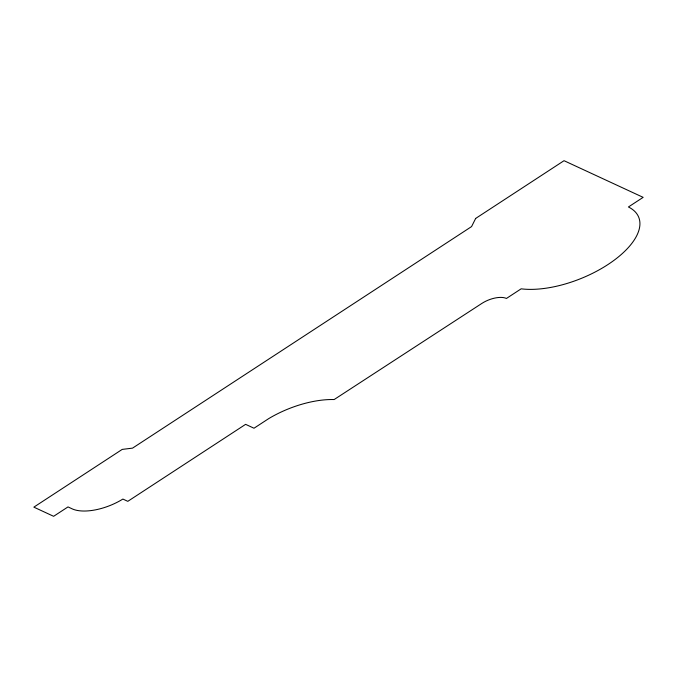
<?xml version="1.0" encoding="UTF-8"?>
<svg xmlns="http://www.w3.org/2000/svg" width="677" height="677" viewBox="0 0 677 677"><rect width="100%" height="100%" fill="white"/><g stroke="black" fill="none" stroke-linecap="round" stroke-linejoin="round"><path stroke-width="1.02" d="M475.669 218.434L471.581 226.583L132.548 448.132L122.215 449.401L33.85 507.141L53.627 516.306L68.005 506.912L71.627 508.596A39.858 18.338 -21.9 0 0 122.892 499.059L127.801 501.335L245.616 424.344L254.002 428.228L268.752 418.589A67.031 30.846 -21.9 0 1 334.15 399.548L481.829 303.44A18.804 8.649 -21.9 0 1 506.43 298.455L521.155 288.825A76.738 35.314 -21.9 0 0 615.469 259.232A76.738 35.314 -21.9 0 0 628.425 206.976L643.15 197.354L564.034 160.694L475.669 218.434"/></g></svg>
